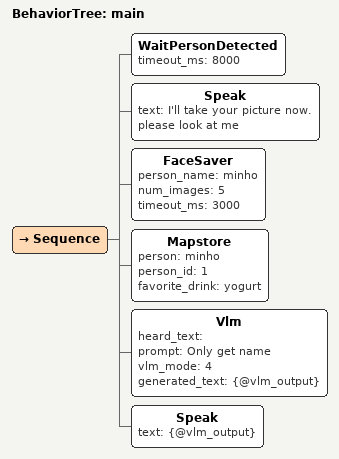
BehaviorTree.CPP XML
<?xml version="1.0" encoding="UTF-8"?>
<root BTCPP_format="4">
    <BehaviorTree ID="main">
          <Sequence>
          <WaitPersonDetected timeout_ms="8000"/>
          <Speak text="I'll take your picture now. please look at me"/>
          <FaceSaver person_name="minho" num_images="5" timeout_ms="3000"/>
          <Mapstore person="minho" person_id="1" favorite_drink="yogurt"/>
          <Vlm heard_text="" prompt="Only get name" vlm_mode="4" generated_text="{@vlm_output}"/>
          <Speak text="{@vlm_output}"/>
        </Sequence>
    </BehaviorTree>
</root>
